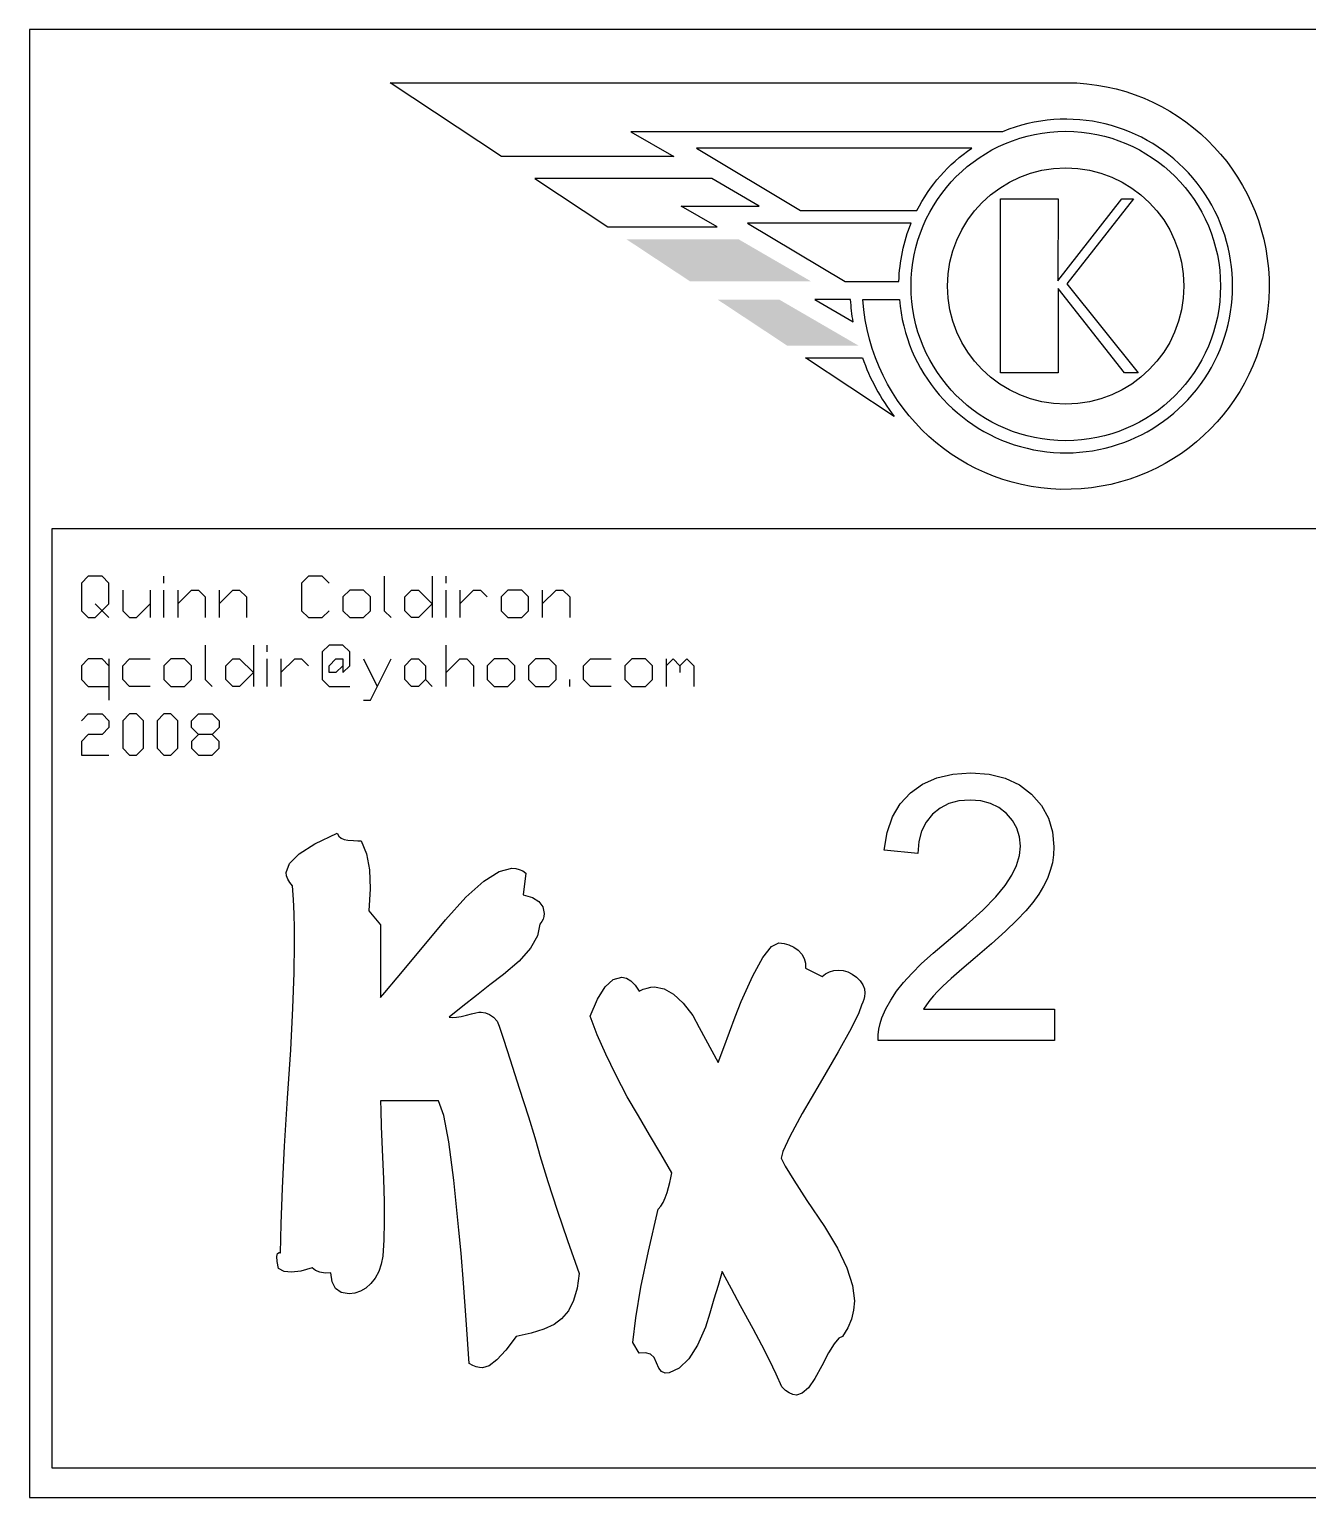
# Model space of a CAD drawing. Extents: x 0.2 to 70.7, y 1.4 to 13.9.
# Drawn here: x 0.214 to 3.311, y 10.258 to 13.817 of the extents above; entities that cross this region are included whole.
import ezdxf

# ---------------------------------------------------------------- set-up
doc = ezdxf.new("R2010")
doc.units = 0
doc.layers.get('0').update_dxf_attribs({"color": 9, "linetype": 'CONTINUOUS'})

msp = doc.modelspace()

# ---------------------------------------------------------------- linework, layer by layer
at = {"color": 7, "linetype": 'CONTINUOUS'}
for p, q in [((0.269, 12.6072), (6.3529, 12.6072)), ((0.269, 10.3295), (0.269, 12.6072)), ((6.3529, 10.3295), (0.269, 10.3295))]:
    msp.add_line(p, q, dxfattribs=at)
at = {"color": 7, "linetype": 'CONTINUOUS', "flags": 128}
msp.add_lwpolyline([(0.2135, 13.8165), (0.2135, 10.2582), (6.4088, 10.2582), (6.4088, 13.8165), (0.2135, 13.8165)], dxfattribs=at)
for points in [[(1.0878, 13.6867), (2.7515, 13.6867, -2.222109), (2.2332, 13.1616), (2.322, 13.1616, 3.061532), (2.5715, 13.5686), (1.6713, 13.5686), (1.7755, 13.5081), (1.3578, 13.5081)], [(1.8298, 13.5287), (2.0825, 13.3773), (2.3643, 13.3773, -0.126584), (2.4973, 13.5287)], [(1.9539, 13.3471), (2.1901, 13.2055), (2.3208, 13.2055, -0.090218), (2.3505, 13.3471)], [(2.1172, 13.1616), (2.2099, 13.1076, -0.02601), (2.2037, 13.1616)], [(2.094, 13.0209), (2.2323, 13.0209, 0.077765), (2.3089, 12.8787)]]:
    msp.add_lwpolyline(points, format="xyb", close=True, dxfattribs=at)
for points in [[(1.4382, 13.4549), (1.6151, 13.3378), (1.8804, 13.3378), (1.7934, 13.3884), (1.9818, 13.3884), (1.8672, 13.4549)], [(2.8607, 13.4062), (2.8891, 13.4062), (2.728, 13.1998), (2.9002, 12.984), (2.867, 12.984), (2.707, 13.1882), (2.707, 12.984), (2.5669, 12.984), (2.5669, 13.4056), (2.707, 13.4056), (2.7059, 13.2072)], [(2.6974, 11.442), (2.6974, 11.3658), (2.2704, 11.3658), (2.2706, 11.38), (2.2722, 11.3939), (2.2752, 11.4075), (2.2796, 11.4209), (2.289, 11.4426), (2.3008, 11.4642), (2.3151, 11.4856), (2.3318, 11.5068), (2.3518, 11.5288), (2.3757, 11.5524), (2.4037, 11.5777), (2.4356, 11.6046), (2.484, 11.6456), (2.5239, 11.682), (2.5552, 11.714), (2.5779, 11.7415), (2.5941, 11.7664), (2.6057, 11.7905), (2.6126, 11.8141), (2.615, 11.8369), (2.6129, 11.8595), (2.6065, 11.8803), (2.596, 11.8993), (2.5812, 11.9164), (2.5631, 11.9306), (2.5424, 11.9407), (2.5192, 11.9468), (2.4933, 11.9488), (2.4661, 11.9467), (2.4418, 11.9402), (2.4203, 11.9295), (2.4017, 11.9144), (2.3866, 11.8956), (2.3758, 11.8734), (2.3692, 11.848), (2.3669, 11.8192), (2.2853, 11.8276), (2.2924, 11.8705), (2.3053, 11.908), (2.3239, 11.94), (2.3484, 11.9666), (2.378, 11.9876), (2.4124, 12.0025), (2.4514, 12.0115), (2.4951, 12.0145), (2.5392, 12.0112), (2.5784, 12.0016), (2.6128, 11.9855), (2.6423, 11.9629), (2.666, 11.9356), (2.6829, 11.9052), (2.6931, 11.8717), (2.6965, 11.8351), (2.6955, 11.8158), (2.6925, 11.7967), (2.6876, 11.7777), (2.6806, 11.7589), (2.6714, 11.7399), (2.6595, 11.7204), (2.645, 11.7005), (2.628, 11.68), (2.6065, 11.6574), (2.579, 11.6309), (2.5454, 11.6005), (2.5057, 11.5663), (2.4732, 11.5388), (2.4471, 11.516), (2.4273, 11.4981), (2.414, 11.485), (2.4043, 11.4743), (2.3955, 11.4636), (2.3876, 11.4528), (2.3805, 11.442)], [(1.5456, 10.8015), (1.5411, 10.766), (1.5325, 10.7358), (1.5199, 10.711), (1.5033, 10.6914), (1.485, 10.678), (1.4605, 10.6664), (1.4299, 10.6568), (1.3932, 10.6491), (1.3684, 10.6157), (1.3466, 10.5919), (1.3278, 10.5776), (1.3119, 10.5728), (1.3042, 10.5735), (1.2962, 10.5754), (1.2881, 10.5786), (1.2797, 10.583), (1.2724, 10.689), (1.2658, 10.7782), (1.2597, 10.8507), (1.2543, 10.9065), (1.2424, 11.0277), (1.2302, 11.1203), (1.2178, 11.1843), (1.2052, 11.2198), (1.0647, 11.2198), (1.0651, 11.1971), (1.0664, 11.1579), (1.0685, 11.1023), (1.0714, 11.0301), (1.0732, 10.9759), (1.0736, 10.9268), (1.0724, 10.8828), (1.0697, 10.8438), (1.066, 10.8237), (1.06, 10.8059), (1.0516, 10.7903), (1.041, 10.7769), (1.0288, 10.7662), (1.016, 10.7585), (1.0025, 10.7539), (0.9885, 10.7524), (0.9692, 10.7555), (0.9554, 10.7651), (0.9472, 10.7809), (0.9444, 10.8032), (0.9301, 10.8026), (0.9178, 10.8044), (0.9073, 10.8086), (0.8987, 10.815), (0.8714, 10.8073), (0.8487, 10.8044), (0.8308, 10.8064), (0.8174, 10.8133), (0.8143, 10.8304), (0.8136, 10.8425), (0.8152, 10.8498), (0.8191, 10.8523), (0.82, 10.8522), (0.8208, 10.8518), (0.8217, 10.8513), (0.8225, 10.8506), (0.8236, 10.9217), (0.8267, 11.0081), (0.832, 11.1097), (0.8394, 11.2265), (0.8468, 11.3433), (0.8521, 11.4446), (0.8553, 11.5304), (0.8564, 11.6008), (0.8561, 11.6375), (0.8551, 11.6732), (0.8535, 11.7078), (0.8513, 11.7413), (0.8446, 11.7491), (0.8399, 11.757), (0.837, 11.7652), (0.836, 11.7735), (0.8438, 11.7953), (0.867, 11.8184), (0.9056, 11.8427), (0.9597, 11.8684), (0.9638, 11.8616), (0.9694, 11.8565), (0.9765, 11.8531), (0.9851, 11.8514), (0.9991, 11.8507), (1.0092, 11.8502), (1.0152, 11.8498), (1.0172, 11.8497), (1.0305, 11.8182), (1.038, 11.7795), (1.0398, 11.7335), (1.0359, 11.6804), (1.0647, 11.6465), (1.0647, 11.4704), (1.0751, 11.4828), (1.1049, 11.5182), (1.1539, 11.5768), (1.2222, 11.6584), (1.2716, 11.7132), (1.3149, 11.7524), (1.352, 11.7759), (1.383, 11.7837), (1.3921, 11.7829), (1.4008, 11.7807), (1.4091, 11.777), (1.4169, 11.7718), (1.4101, 11.7193), (1.4324, 11.7127), (1.4482, 11.7028), (1.4578, 11.6898), (1.4609, 11.6736), (1.4603, 11.6669), (1.4584, 11.6605), (1.4552, 11.6542), (1.4508, 11.6482), (1.4446, 11.6196), (1.4279, 11.5898), (1.4006, 11.5587), (1.3627, 11.5263), (1.3297, 11.5008), (1.2967, 11.475), (1.2636, 11.4491), (1.2306, 11.423), (1.239, 11.422), (1.2488, 11.4223), (1.2602, 11.4241), (1.273, 11.4272), (1.2853, 11.4305), (1.2954, 11.4329), (1.3031, 11.4344), (1.3085, 11.4348), (1.3186, 11.4335), (1.3284, 11.4293), (1.3381, 11.4224), (1.3475, 11.4128), (1.3521, 11.4007), (1.3625, 11.3696), (1.3788, 11.3195), (1.4008, 11.2502), (1.4227, 11.181), (1.4383, 11.1308), (1.4477, 11.0997), (1.4508, 11.0877), (1.47, 11.0241), (1.4923, 10.9552), (1.5175, 10.881), (1.5456, 10.8015)], [(2.2298, 11.4518), (2.2235, 11.433), (2.2048, 11.3955), (2.1736, 11.339), (2.1299, 11.2638), (2.0865, 11.1889), (2.0562, 11.1334), (2.0391, 11.0974), (2.035, 11.0809), (2.0454, 11.0616), (2.0664, 11.0275), (2.0979, 10.9786), (2.14, 10.9149), (2.1719, 10.8624), (2.1946, 10.815), (2.2083, 10.7727), (2.2128, 10.7354), (2.211, 10.7129), (2.2056, 10.691), (2.1966, 10.6697), (2.1841, 10.6491), (2.1752, 10.6446), (2.1639, 10.6313), (2.1502, 10.609), (2.1341, 10.5779), (2.1172, 10.5468), (2.1013, 10.5246), (2.0863, 10.5112), (2.0723, 10.5068), (2.0637, 10.5081), (2.0549, 10.5119), (2.0459, 10.5182), (2.0367, 10.5271), (2.0235, 10.5575), (2.0075, 10.5911), (1.9888, 10.6278), (1.9673, 10.6677), (1.9372, 10.7227), (1.9148, 10.7642), (1.9, 10.7922), (1.8928, 10.8065), (1.8826, 10.7727), (1.8725, 10.7388), (1.8623, 10.7049), (1.8521, 10.6711), (1.8327, 10.6274), (1.8115, 10.5944), (1.7886, 10.5723), (1.7641, 10.561), (1.7539, 10.5599), (1.7454, 10.5635), (1.7387, 10.5718), (1.7336, 10.5847), (1.7278, 10.5976), (1.7188, 10.6059), (1.7066, 10.6095), (1.6913, 10.6084), (1.676, 10.6338), (1.683, 10.694), (1.6955, 10.768), (1.7135, 10.8558), (1.737, 10.9573), (1.7434, 10.9643), (1.7493, 10.9734), (1.7544, 10.9846), (1.759, 10.9979), (1.7623, 11.0098), (1.7653, 11.0216), (1.7682, 11.0335), (1.7708, 11.0453), (1.7438, 11.0912), (1.7167, 11.1372), (1.6896, 11.1835), (1.6625, 11.2299), (1.6346, 11.2827), (1.6104, 11.3328), (1.5898, 11.3801), (1.5727, 11.4247), (1.5902, 11.4662), (1.6087, 11.4958), (1.6283, 11.5136), (1.6489, 11.5195), (1.6605, 11.5174), (1.6714, 11.511), (1.6816, 11.5005), (1.6913, 11.4856), (1.7012, 11.4901), (1.7107, 11.4933), (1.7198, 11.4952), (1.7285, 11.4958), (1.7515, 11.4915), (1.7747, 11.4784), (1.798, 11.4567), (1.8217, 11.4264), (1.8369, 11.3977), (1.8521, 11.3692), (1.8674, 11.3409), (1.8826, 11.3129), (1.8963, 11.3494), (1.9101, 11.3861), (1.9242, 11.4231), (1.9385, 11.4602), (1.9664, 11.5225), (1.991, 11.5669), (2.0122, 11.5936), (2.0299, 11.6025), (2.0424, 11.6014), (2.0543, 11.598), (2.0657, 11.5925), (2.0765, 11.5847), (2.0856, 11.5753), (2.0915, 11.565), (2.0945, 11.5537), (2.0943, 11.5415), (2.1349, 11.5212), (2.1431, 11.5279), (2.1523, 11.5326), (2.1626, 11.5355), (2.1739, 11.5364), (2.1855, 11.5354), (2.1968, 11.5322), (2.2076, 11.5269), (2.2179, 11.5195), (2.2268, 11.5107), (2.2332, 11.5013), (2.237, 11.4912), (2.2382, 11.4806), (2.2377, 11.473), (2.2361, 11.4657), (2.2335, 11.4586), (2.2298, 11.4518)]]:
    msp.add_lwpolyline(points, close=True, dxfattribs=at)
at = {"linetype": 'BYBLOCK', "flags": 128}
for points in [[(0.3564, 12.391), (0.3731, 12.391), (0.4064, 12.4243), (0.4064, 12.4743), (0.3897, 12.491), (0.3564, 12.491), (0.3397, 12.4743), (0.3397, 12.4076), (0.3564, 12.391)], [(0.5398, 12.4743), (0.5398, 12.491)], [(0.9399, 12.4743), (0.9232, 12.491), (0.8898, 12.491), (0.8732, 12.4743), (0.8732, 12.4076), (0.8898, 12.391), (0.9232, 12.391), (0.9399, 12.4076)], [(1.0732, 12.491), (1.0732, 12.4076), (1.0899, 12.391)], [(1.1899, 12.491), (1.1899, 12.391)], [(1.2232, 12.4743), (1.2232, 12.491)], [(0.4398, 12.4577), (0.4398, 12.4076), (0.4564, 12.391), (0.4731, 12.391), (0.5064, 12.4243)], [(0.5064, 12.4577), (0.5064, 12.391)], [(0.5398, 12.391), (0.5398, 12.4577)], [(0.5731, 12.4577), (0.5731, 12.391)], [(0.5731, 12.4243), (0.6065, 12.4577), (0.6231, 12.4577), (0.6398, 12.441), (0.6398, 12.391)], [(0.6731, 12.4577), (0.6731, 12.391)], [(0.6731, 12.4243), (0.7065, 12.4577), (0.7231, 12.4577), (0.7398, 12.441), (0.7398, 12.391)], [(0.9899, 12.391), (1.0232, 12.391), (1.0399, 12.4076), (1.0399, 12.441), (1.0232, 12.4577), (0.9899, 12.4577), (0.9732, 12.441), (0.9732, 12.4076), (0.9899, 12.391)], [(1.1899, 12.4243), (1.1566, 12.391), (1.1399, 12.391), (1.1232, 12.4076), (1.1232, 12.441), (1.1399, 12.4577), (1.1566, 12.4577), (1.1899, 12.4243)], [(1.2232, 12.391), (1.2232, 12.4577)], [(1.2566, 12.4577), (1.2566, 12.391)], [(1.2566, 12.4243), (1.2899, 12.4577), (1.3066, 12.4577), (1.3233, 12.441)], [(1.3733, 12.391), (1.4066, 12.391), (1.4233, 12.4076), (1.4233, 12.441), (1.4066, 12.4577), (1.3733, 12.4577), (1.3566, 12.441), (1.3566, 12.4076), (1.3733, 12.391)], [(1.4566, 12.4577), (1.4566, 12.391)], [(1.4566, 12.4243), (1.49, 12.4577), (1.5066, 12.4577), (1.5233, 12.441), (1.5233, 12.391)], [(0.3731, 12.4243), (0.4064, 12.391)], [(0.6398, 12.3243), (0.6398, 12.2409), (0.6565, 12.2243)], [(0.7565, 12.3243), (0.7565, 12.2243)], [(0.7898, 12.3076), (0.7898, 12.3243)], [(0.9732, 12.2743), (0.9565, 12.2576), (0.9399, 12.2576), (0.9399, 12.2743), (0.9565, 12.291), (0.9732, 12.291), (0.9732, 12.2576), (0.9899, 12.2743), (0.9899, 12.3076), (0.9732, 12.3243), (0.9399, 12.3243), (0.9232, 12.3076), (0.9232, 12.2409), (0.9399, 12.2243), (0.9899, 12.2243)], [(1.2232, 12.2243), (1.2232, 12.3243)], [(0.4064, 12.2743), (0.3897, 12.291), (0.3564, 12.291), (0.3397, 12.2743), (0.3397, 12.2409), (0.3564, 12.2243), (0.4064, 12.2243)], [(0.4064, 12.291), (0.4064, 12.1909)], [(0.5064, 12.2243), (0.4564, 12.2243), (0.4398, 12.2409), (0.4398, 12.2743), (0.4564, 12.291), (0.5064, 12.291)], [(0.5564, 12.2243), (0.5898, 12.2243), (0.6065, 12.2409), (0.6065, 12.2743), (0.5898, 12.291), (0.5564, 12.291), (0.5398, 12.2743), (0.5398, 12.2409), (0.5564, 12.2243)], [(0.7565, 12.2576), (0.7231, 12.2243), (0.7065, 12.2243), (0.6898, 12.2409), (0.6898, 12.2743), (0.7065, 12.291), (0.7231, 12.291), (0.7565, 12.2576)], [(0.7898, 12.2243), (0.7898, 12.291)], [(0.8232, 12.291), (0.8232, 12.2243)], [(0.8232, 12.2576), (0.8565, 12.291), (0.8732, 12.291), (0.8898, 12.2743)], [(1.0232, 12.1909), (1.0399, 12.1909), (1.0899, 12.291)], [(1.0232, 12.291), (1.0565, 12.2243)], [(1.1732, 12.2409), (1.1566, 12.2243), (1.1399, 12.2243), (1.1232, 12.2409), (1.1232, 12.2743), (1.1399, 12.291), (1.1566, 12.291), (1.1732, 12.2743), (1.1732, 12.2409), (1.1899, 12.2243)], [(1.2232, 12.2576), (1.2566, 12.291), (1.2733, 12.291), (1.2899, 12.2743), (1.2899, 12.2243)], [(1.3399, 12.2243), (1.3733, 12.2243), (1.3899, 12.2409), (1.3899, 12.2743), (1.3733, 12.291), (1.3399, 12.291), (1.3233, 12.2743), (1.3233, 12.2409), (1.3399, 12.2243)], [(1.44, 12.2243), (1.4733, 12.2243), (1.49, 12.2409), (1.49, 12.2743), (1.4733, 12.291), (1.44, 12.291), (1.4233, 12.2743), (1.4233, 12.2409), (1.44, 12.2243)], [(1.6233, 12.2243), (1.5733, 12.2243), (1.5566, 12.2409), (1.5566, 12.2743), (1.5733, 12.291), (1.6233, 12.291)], [(1.6733, 12.2243), (1.7067, 12.2243), (1.7233, 12.2409), (1.7233, 12.2743), (1.7067, 12.291), (1.6733, 12.291), (1.6567, 12.2743), (1.6567, 12.2409), (1.6733, 12.2243)], [(1.7567, 12.291), (1.7567, 12.2243)], [(1.7567, 12.2743), (1.7734, 12.291), (1.79, 12.2743), (1.79, 12.2576)], [(1.79, 12.2743), (1.8067, 12.291), (1.8234, 12.2743), (1.8234, 12.2243)], [(1.5233, 12.2243), (1.5233, 12.2409)], [(0.3397, 12.1409), (0.3564, 12.1576), (0.3897, 12.1576), (0.4064, 12.1409), (0.4064, 12.1243), (0.3897, 12.1076), (0.3564, 12.1076), (0.3397, 12.0909), (0.3397, 12.0576), (0.4064, 12.0576)], [(0.4564, 12.0576), (0.4731, 12.0576), (0.4898, 12.0742), (0.4898, 12.1409), (0.4731, 12.1576), (0.4564, 12.1576), (0.4398, 12.1409), (0.4398, 12.0742), (0.4564, 12.0576)], [(0.5398, 12.0576), (0.5564, 12.0576), (0.5731, 12.0742), (0.5731, 12.1409), (0.5564, 12.1576), (0.5398, 12.1576), (0.5231, 12.1409), (0.5231, 12.0742), (0.5398, 12.0576)], [(0.6231, 12.0576), (0.6565, 12.0576), (0.6731, 12.0742), (0.6731, 12.0909), (0.6565, 12.1076), (0.6231, 12.1076), (0.6065, 12.1243), (0.6065, 12.1409), (0.6231, 12.1576), (0.6565, 12.1576), (0.6731, 12.1409), (0.6731, 12.1243), (0.6565, 12.1076)], [(0.6231, 12.1076), (0.6065, 12.0909), (0.6065, 12.0742), (0.6231, 12.0576)]]:
    msp.add_lwpolyline(points, dxfattribs=at)
at = {"color": 7, "linetype": 'CONTINUOUS'}
msp.add_circle((2.725, 13.1945), 0.375, dxfattribs=at)
at = {"color": 9, "linetype": 'CONTINUOUS'}
msp.add_circle((2.725, 13.1945), 0.2864, dxfattribs=at)
at = {"color": 7, "linetype": 'CONTINUOUS'}
for points in [[(1.6603, 13.3079), (1.932, 13.3079), (1.8151, 13.2055), (2.1084, 13.2055)], [(1.8814, 13.1616), (2.0308, 13.1616), (2.0498, 13.0502), (2.2227, 13.0502)]]:
    msp.add_solid(points, dxfattribs=at)

doc.saveas('drawing.dxf')
